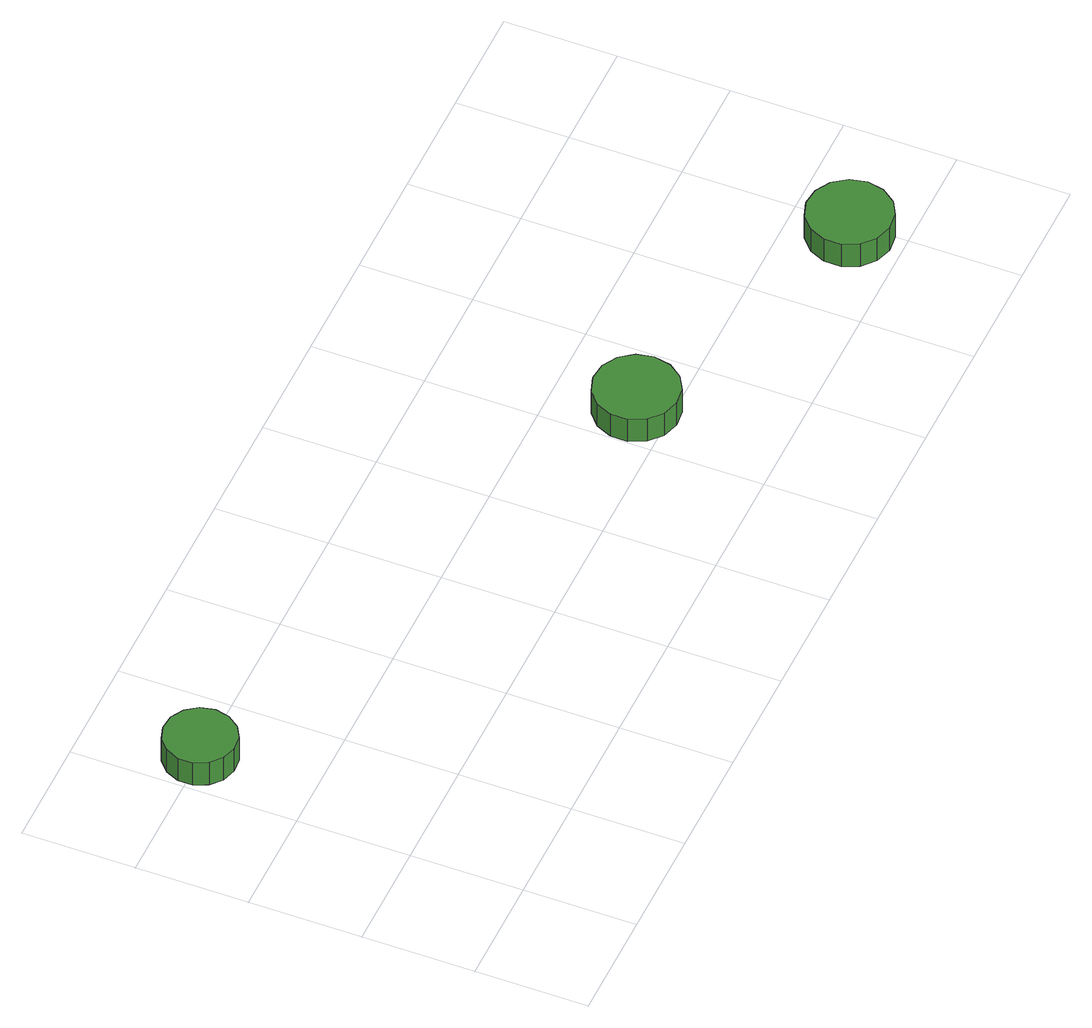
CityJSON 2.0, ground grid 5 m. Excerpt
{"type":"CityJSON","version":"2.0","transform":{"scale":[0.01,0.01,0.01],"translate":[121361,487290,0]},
"CityObjects":{
"tree1":{"type":"SolitaryVegetationObject","attributes":{"function":"something"},"geometry":[{"type":"MultiSurface","lod":"1","boundaries":[[[0,1,2,3,4,5,6,7,8,9,10,11,12,13,14]],[[15,16,17,18,19,20,21,22,23,24,25,26,27,28,29]],[[0,29,28,1]],[[1,28,27,2]],[[2,27,26,3]],[[3,26,25,4]],[[4,25,24,5]],[[5,24,23,6]],[[6,23,22,7]],[[7,22,21,8]],[[8,21,20,9]],[[9,20,19,10]],[[10,19,18,11]],[[11,18,17,12]],[[12,17,16,13]],[[13,16,15,14]],[[14,15,29,0]]]}]},
"tree2":{"type":"SolitaryVegetationObject","attributes":{"function":"something"},"geometry":[{"type":"MultiSurface","lod":"1","boundaries":[[[30,31,32,33,34,35,36,37,38,39,40,41,42,43,44]],[[45,46,47,48,49,50,51,52,53,54,55,56,57,58,59]],[[30,59,58,31]],[[31,58,57,32]],[[32,57,56,33]],[[33,56,55,34]],[[34,55,54,35]],[[35,54,53,36]],[[36,53,52,37]],[[37,52,51,38]],[[38,51,50,39]],[[39,50,49,40]],[[40,49,48,41]],[[41,48,47,42]],[[42,47,46,43]],[[43,46,45,44]],[[44,45,59,30]]]}]},
"tree3":{"type":"SolitaryVegetationObject","attributes":{"function":"something"},"geometry":[{"type":"MultiSurface","lod":"1","boundaries":[[[60,61,62,63,64,65,66,67,68,69,70,71,72,73,74]],[[75,76,77,78,79,80,81,82,83,84,85,86,87,88,89]],[[60,89,88,61]],[[61,88,87,62]],[[62,87,86,63]],[[63,86,85,64]],[[64,85,84,65]],[[65,84,83,66]],[[66,83,82,67]],[[67,82,81,68]],[[68,81,80,69]],[[69,80,79,70]],[[70,79,78,71]],[[71,78,77,72]],[[72,77,76,73]],[[73,76,75,74]],[[74,75,89,60]]]}]}
},
"vertices":[
[340,1502,190],[326,1567,190],[287,1620,190],[230,1654,190],[164,1660,190],[102,1640,190],[53,1596,190],[26,1536,190],[26,1469,190],[53,1409,190],[102,1365,190],[164,1345,190],[230,1351,190],[287,1385,190],[326,1438,190],[326,1438,61],[287,1385,61],[230,1351,61],[164,1345,61],[102,1365,61],[53,1409,61],[26,1469,61],[26,1536,61],[53,1596,61],[102,1640,61],[164,1660,61],[230,1654,61],[287,1620,61],[326,1567,61],[340,1502,61],
[2867,640,202],[2851,716,202],[2806,778,202],[2739,817,202],[2662,825,202],[2588,801,202],[2531,749,202],[2499,679,202],[2499,601,202],[2531,530,202],[2588,479,202],[2662,455,202],[2739,463,202],[2806,502,202],[2851,564,202],[2851,564,73],[2806,502,73],[2739,463,73],[2662,455,73],[2588,479,73],[2531,530,73],[2499,601,73],[2499,679,73],[2531,749,73],[2588,801,73],[2662,825,73],[2739,817,73],[2806,778,73],[2851,716,73],[2867,640,73],
[4118,231,203],[4102,306,203],[4056,369,203],[3989,408,203],[3912,416,203],[3839,392,203],[3781,340,203],[3750,269,203],[3750,192,203],[3781,121,203],[3839,70,203],[3912,46,203],[3989,54,203],[4056,92,203],[4102,155,203],[4102,155,74],[4056,92,74],[3989,54,74],[3912,46,74],[3839,70,74],[3781,121,74],[3750,192,74],[3750,269,74],[3781,340,74],[3839,392,74],[3912,416,74],[3989,408,74],[4056,369,74],[4102,306,74],[4118,231,74]
]}
